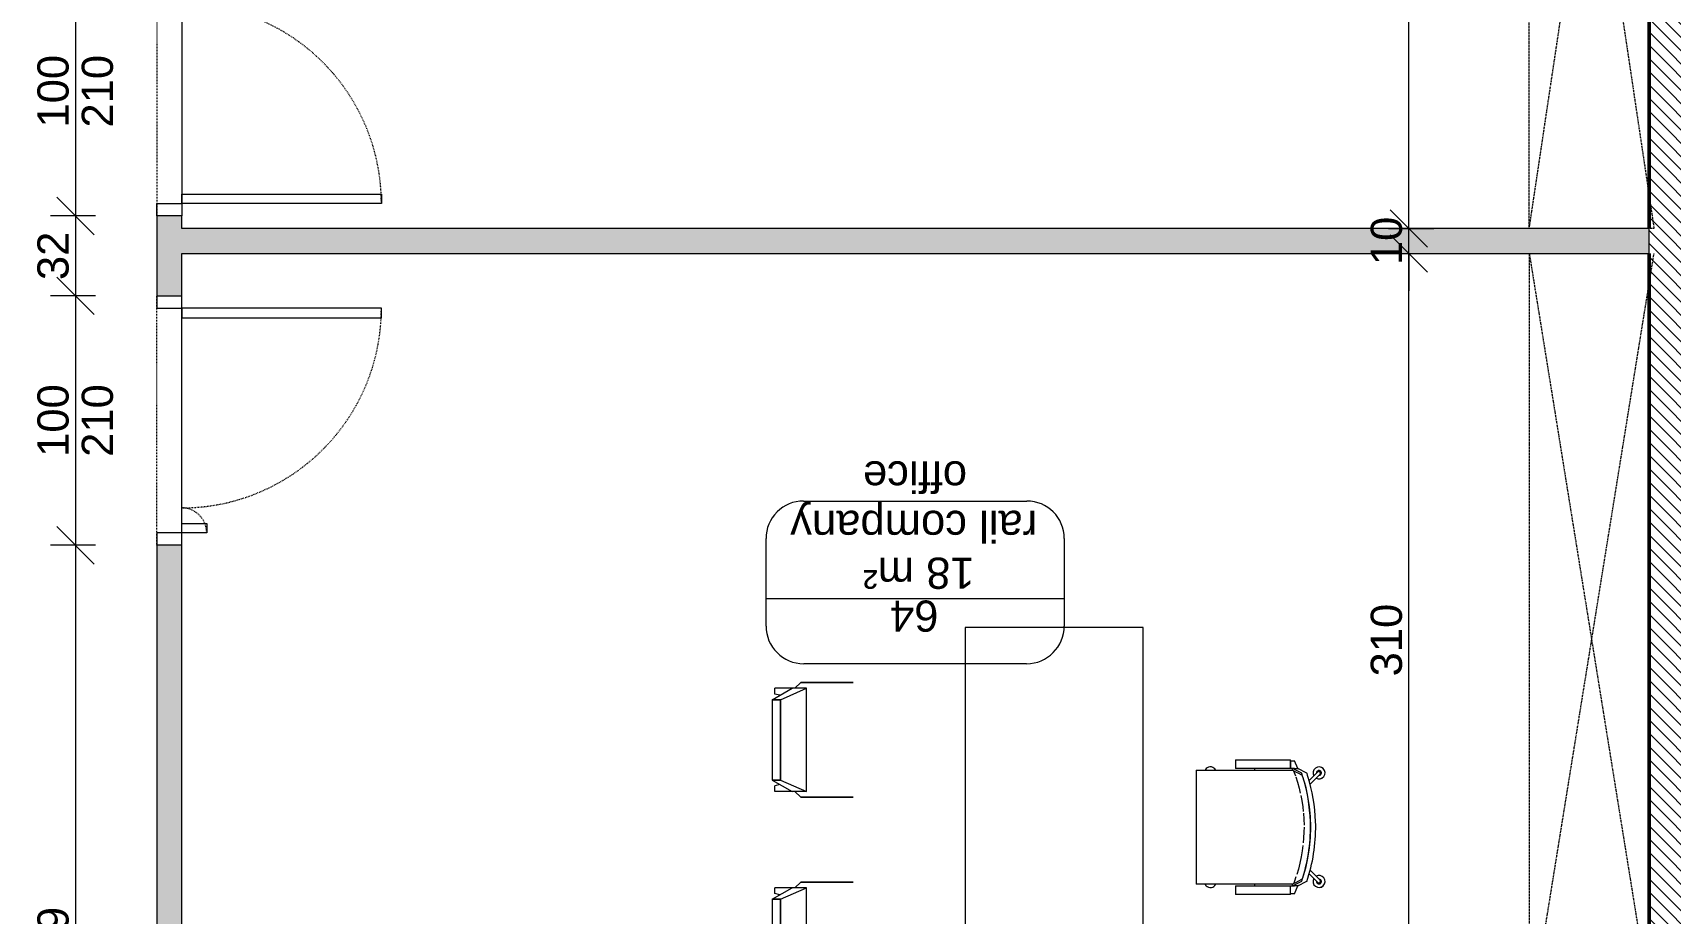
# Model space of a CAD drawing. Header units: centimetres. Extents: x -5566 to 5867, y -120 to 4683.
# Drawn here: x -4455 to -3798, y 3582 to 3935 of the extents above; entities that cross this region are included whole.
import ezdxf

# ---------------------------------------------------------------- set-up
doc = ezdxf.new("R2010")
doc.units = ezdxf.units.CM
doc.linetypes.add('Dash', pattern=[0.6, 0.3, -0.3])
doc.linetypes.add('Hidden_2', pattern=[0.6, 0.4, -0.2])
for name, color, linetype, lineweight in [('A-ANNO-DIMS', 211, 'Continuous', 5), ('A-AREA-IDEN', 2, 'Continuous', 5), ('A-DOOR', 31, 'Continuous', 13), ('A-DOOR-FRAM', 31, 'Continuous', 15), ('A-DOOR-HDLN', 31, 'Dash', 15), ('A-FLOR-OVHD', 1, 'Hidden_2', 18), ('A-WALL', 113, 'Continuous', 13), ('A-WALL-PATT', 111, 'Continuous', 20), ('G-IMPT', 8, 'Continuous', 13), ('I-FURN', 30, 'Continuous', 13), ('I-WALL', 2, 'Continuous', 13)]:
    doc.layers.add(name, color=color, linetype=linetype, lineweight=lineweight)
doc.styles.add('Arial', font='arial.ttf', dxfattribs={"height": 12.5})
doc.dimstyles.new('100_200_2_5mm_Arial_cm', dxfattribs={"dimscale": 30.48, "dimtxt": 12.753242, "dimasz": 0.492126, "dimexe": 0.328084, "dimexo": 0.0625, "dimgap": 0.082021, "dimtad": 1, "dimdec": 0, "dimzin": 0, "dimdsep": 46, "dimtxsty": 'Arial', "dimblk1": 'OBLIQUE', "dimblk2": 'OBLIQUE', "dimsah": 1, "dimcen": 0.09, "dimdle": 0.328084, "dimazin": 0, "dimtfac": 1, "dimtdec": 4, "dimtix": 1, "dimtmove": 0, "dimatfit": 3, "dimfxl": 0.328084, "dimfxlon": 1, "dimtvp": 1, "dimtolj": 1, "dimtzin": 0, "dimlwd": 15, "dimlwe": 15, "dimarcsym": 2})
doc.dimstyles.new('200_100_2_5mm_Arial_cm___OpenHeight', dxfattribs={"dimscale": 30.48, "dimtxt": 12.753242, "dimasz": 0.492126, "dimexe": 0.328084, "dimexo": 0.0625, "dimgap": 0.082021, "dimtad": 1, "dimdec": 0, "dimzin": 0, "dimdsep": 46, "dimtxsty": 'Arial', "dimblk1": 'OBLIQUE', "dimblk2": 'OBLIQUE', "dimsah": 1, "dimcen": 0.09, "dimdle": 0.328084, "dimazin": 0, "dimtfac": 1, "dimtdec": 4, "dimtix": 1, "dimtmove": 0, "dimatfit": 3, "dimfxl": 0.328084, "dimfxlon": 1, "dimtvp": 1, "dimtolj": 1, "dimtzin": 0, "dimlwd": 18, "dimlwe": 18, "dimarcsym": 2})

# ---------------------------------------------------------------- blocks, each defined once
blk = doc.blocks.new('AR_FUR_Desk_Office - 160_70-V28-Level _9_00')
at = {"layer": 'I-FURN'}
for p, q in [((-3.8, -1.83), (-3.8, -73.1)), ((156.2, -1.83), (-3.8, -1.83)), ((-3.8, -73.1), (156.2, -73.1))]:
    blk.add_line(p, q, dxfattribs=at)
blk = doc.blocks.new('AR_FUR_Chair_Office - AR_FUR_Chair_Office-V21-Level _9_00')
at = {"layer": 'I-FURN'}
for p, q in [((22.86, 27.5), (-22.86, 27.5)), ((-22.86, 27.04), (-22.86, 27.5)), ((-22.86, 24.73), (-22.86, 27.04)), ((22.86, 27.5), (22.86, 27.04)), ((22.86, 27.04), (22.86, 24.73)), ((-22.86, 17), (-22.86, 24.73)), ((22.86, 24.73), (22.86, 17)), ((-22.86, 16.18), (-22.86, 17)), ((-22.86, -7.93), (-22.86, 16.18)), ((22.86, 17), (22.86, 16.18)), ((22.86, 16.18), (22.86, -7.93)), ((-23.5, 11.78), (-26.99, 11.72)), ((-26.99, 11.46), (-26.99, 11.72)), ((-26.99, 9.43), (-26.99, 11.46)), ((-26.99, 6.79), (-26.99, 9.43)), ((-26.99, -10.16), (-26.99, 6.79)), ((-23.5, 11.77), (-23.5, 11.51)), ((-23.5, 11.51), (-23.5, 9.43)), ((-23.5, 9.43), (-23.5, 6.79)), ((-23.5, 6.79), (-23.5, -10.16)), ((26.99, 11.72), (23.5, 11.78)), ((23.5, 11.51), (23.5, 11.77)), ((23.5, 9.43), (23.5, 11.51)), ((23.5, 6.79), (23.5, 9.43)), ((23.5, -10.16), (23.5, 6.79)), ((26.99, 11.72), (26.99, 11.46)), ((26.99, 11.46), (26.99, 9.43)), ((26.99, 9.43), (26.99, 6.79)), ((26.99, 6.79), (26.99, -10.16)), ((-22.86, 4.13), (-23.5, 4.13)), ((23.5, 4.13), (22.86, 4.13)), ((-26.99, -10.32), (-26.99, -10.16)), ((-26.99, -10.32), (-23.5, -10.32)), ((-26.67, -10.32), (-23.5, -10.32)), ((-26.67, -10.67), (-26.67, -10.32)), ((-26.67, -11.94), (-26.67, -10.67)), ((-26.67, -11.94), (-23.5, -13.21)), ((-23.5, -10.16), (-23.5, -10.32)), ((-23.5, -10.32), (-23.5, -11.11)), ((-23.5, -11.11), (-22.91, -11.11)), ((-23.5, -11.11), (-21.65, -14.8)), ((-23.5, -11.11), (-23.5, -11.94)), ((-23.5, -13.21), (-23.5, -11.94)), ((-22.91, -11.11), (-22.86, -11.11)), ((-22.89, -11.11), (-22.86, -11.11)), ((-22.86, -11.14), (-22.86, -7.93)), ((-22.86, -11.11), (-22.86, -11.11)), ((22.64, -11.55), (20.59, -12.29)), ((21.65, -14.8), (23.5, -11.11)), ((22.86, -7.93), (22.86, -11.14)), ((22.86, -11.11), (22.89, -11.11)), ((22.86, -11.11), (22.86, -11.11)), ((22.86, -11.11), (22.91, -11.11)), ((22.91, -11.11), (23.5, -11.11)), ((23.5, -10.32), (23.5, -10.16)), ((23.5, -10.32), (26.99, -10.32)), ((26.67, -10.32), (23.5, -10.32)), ((23.5, -11.11), (23.5, -10.32)), ((23.5, -11.94), (23.5, -11.11)), ((23.5, -13.21), (26.67, -11.94)), ((23.5, -11.94), (23.5, -13.21)), ((26.67, -10.32), (26.67, -10.67)), ((26.67, -10.67), (26.67, -11.94)), ((26.99, -10.16), (26.99, -10.32)), ((-23.5, -13.21), (-21.65, -16.89)), ((-22.17, -21.27), (-18.66, -17.76)), ((-17.25, -18.15), (-21.27, -22.17)), ((21.27, -22.17), (17.25, -18.15)), ((18.66, -17.76), (22.17, -21.27)), ((21.65, -16.89), (23.5, -13.21)), ((-22.06, -22.17), (-22.17, -22.06)), ((22.17, -22.06), (22.06, -22.17))]:
    blk.add_line(p, q, dxfattribs=at)
at = {"layer": 'I-FURN', "flags": 128}
for points in [[(-21.02, -14.79), (-21.63, -13.57), (-22.24, -12.35), (-22.85, -11.12)], [(-19.89, -12.52), (-21.67, -11.92), (-22.64, -11.55)], [(-7.32, -15.31), (-9.44, -15.04), (-11.93, -14.61), (-14.41, -14.08), (-16.85, -13.46), (-18.95, -12.83)], [(20.19, -12.43), (18.08, -13.11), (15.64, -13.78), (13.69, -14.24)], [(22.85, -11.12), (22.24, -12.35), (21.63, -13.57), (21.02, -14.79)], [(-21.65, -14.8), (-21.58, -14.86), (-21.44, -14.91), (-21.23, -14.96), (-20.97, -14.99)], [(-21.65, -16.89), (-21.58, -16.95), (-21.44, -17), (-21.23, -17.05), (-20.97, -17.08)], [(-20.87, -15.01), (-20.63, -15.1), (-20.39, -15.18)], [(20.39, -15.18), (16.4, -16.31), (12.36, -17.18), (8.26, -17.81), (4.14, -18.19), (0, -18.32), (-4.14, -18.19), (-8.26, -17.81), (-12.36, -17.18), (-16.4, -16.31), (-20.39, -15.18)], [(0, -15.74), (-1.89, -15.72), (-4.42, -15.59), (-6.32, -15.42)], [(5.61, -15.5), (3.16, -15.67), (0.87, -15.74)], [(12.7, -14.45), (10.7, -14.83), (8.2, -15.21), (6.28, -15.42)], [(20.39, -15.18), (20.63, -15.1), (20.87, -15.01)], [(20.97, -14.99), (21.23, -14.96), (21.44, -14.91), (21.58, -14.86), (21.65, -14.8)], [(20.97, -17.08), (21.23, -17.05), (21.44, -17), (21.58, -16.95), (21.65, -16.89)], [(-22.17, -21.27), (-22.25, -21.37), (-22.3, -21.48), (-22.33, -21.6), (-22.33, -21.73), (-22.3, -21.85), (-22.25, -21.96), (-22.17, -22.06)], [(-22.06, -22.17), (-21.96, -22.25), (-21.85, -22.3), (-21.73, -22.33), (-21.6, -22.33), (-21.48, -22.3), (-21.37, -22.25), (-21.27, -22.17)], [(21.27, -22.17), (21.37, -22.25), (21.48, -22.3), (21.6, -22.33), (21.73, -22.33), (21.85, -22.3), (21.96, -22.25), (22.06, -22.17)], [(22.17, -22.06), (22.25, -21.96), (22.3, -21.85), (22.33, -21.73), (22.33, -21.6), (22.3, -21.48), (22.25, -21.37), (22.17, -21.27)]]:
    blk.add_lwpolyline(points, dxfattribs=at)
at = {"layer": 'I-FURN'}
for centre, radius, start, end in [((-21.77, 21.77), 2.41, 135, 243), ((-21.77, 21.77), 2.4, 135, 243), ((-21.77, 21.77), 2.41, 116.91873, 135), ((-21.77, 21.77), 2.4, 117.08991, 135), ((21.77, 21.77), 2.4, 297, 45), ((21.77, 21.77), 2.41, 45, 63.08127), ((21.77, 21.77), 2.4, 45, 62.91009), ((21.77, 21.77), 2.41, 297, 45), ((-22.91, -11.43), 0.317, 79.44386, 90), ((22.91, -11.43), 0.318, 90, 100.55614), ((-21.77, -21.77), 2.41, 60.32944, 225), ((-21.77, -21.77), 2.4, 60.42314, 225), ((-22.86, -13.21), 0.635, 180, 232.4486), ((21.77, -21.77), 2.41, 315, 119.67056), ((21.77, -21.77), 2.4, 315, 119.57686), ((22.86, -13.21), 0.635, 307.5514, 0), ((-21.77, -21.77), 2.41, 225, 29.67056), ((-21.77, -21.77), 2.4, 225, 29.57686), ((-21.77, -21.77), 1, 85, 225), ((-21.77, -21.77), 1, 225, 5), ((-21.77, -21.77), 0.555, 183.42671, 225), ((-21.77, -21.77), 0.555, 225, 266.57329), ((21.77, -21.77), 2.41, 150.32944, 315), ((21.77, -21.77), 2.4, 150.42314, 315), ((21.77, -21.77), 1, 175, 315), ((21.77, -21.77), 1, 315, 95), ((21.77, -21.77), 0.555, 273.42671, 315), ((21.77, -21.77), 0.555, 315, 356.57329)]:
    blk.add_arc(centre, radius, start, end, dxfattribs=at)
for points in [[(-22.85, -11.12), (-22.86, -11.12), (-22.86, -11.12), (-22.86, -11.12)], [(22.86, -11.12), (22.86, -11.12), (22.86, -11.12), (22.85, -11.12)], [(-23.48, -13.36), (-23.47, -13.37), (-23.47, -13.38), (-23.47, -13.38)], [(-20.95, -14.84), (-20.97, -14.83), (-21, -14.81), (-21.02, -14.8), (-21.02, -14.79)], [(-20.97, -14.99), (-20.95, -14.99), (-20.92, -15), (-20.89, -15.01), (-20.87, -15.01)], [(-20.97, -17.08), (-20.95, -17.09), (-20.92, -17.09), (-20.89, -17.1), (-20.87, -17.11)], [(-20.39, -15.08), (-20.5, -15.04), (-20.73, -14.96), (-20.9, -14.88), (-20.95, -14.84)], [(-20.87, -17.11), (-20.79, -17.14), (-20.64, -17.2), (-20.47, -17.25), (-20.39, -17.28)], [(20.95, -14.84), (20.9, -14.88), (20.73, -14.96), (20.5, -15.04), (20.39, -15.08)], [(20.39, -17.28), (20.47, -17.25), (20.64, -17.2), (20.79, -17.14), (20.87, -17.11)], [(20.87, -15.01), (20.89, -15.01), (20.92, -15), (20.95, -14.99), (20.97, -14.99)], [(20.87, -17.11), (20.89, -17.1), (20.92, -17.09), (20.95, -17.09), (20.97, -17.08)], [(21.02, -14.79), (21.02, -14.8), (21, -14.81), (20.97, -14.83), (20.95, -14.84)], [(23.47, -13.38), (23.47, -13.38), (23.47, -13.37), (23.48, -13.36)]]:
    blk.add_open_spline(points, degree=3, dxfattribs=at)
for points, knots in [([(-23.41, -13.53), (-23.4, -13.54), (-23.39, -13.55), (-23.38, -13.57), (-23.37, -13.58)], [0.46885825, 0.46885825, 0.46885825, 0.46885825, 0.5, 0.54714413, 0.54714413, 0.54714413, 0.54714413]), ([(-23.29, -13.67), (-23.28, -13.68), (-23.27, -13.69), (-23.25, -13.71), (-23.25, -13.71)], [0.70536216, 0.70536216, 0.70536216, 0.70536216, 0.75, 0.77420596, 0.77420596, 0.77420596, 0.77420596]), ([(20.39, -15.08), (14.54, -16.92), (4.62, -18.62), (-9.22, -17.92), (-16.73, -16.23), (-20.39, -15.08)], [0, 0, 0, 0, 0.444444, 0.722222, 1, 1, 1, 1]), ([(-20.39, -17.28), (-16.73, -18.43), (-9.22, -20.11), (4.62, -20.82), (14.54, -19.12), (20.39, -17.28)], [-1, -1, -1, -1, -0.722222, -0.444444, 0, 0, 0, 0]), ([(23.25, -13.71), (23.25, -13.71), (23.27, -13.69), (23.28, -13.68), (23.29, -13.67)], [0.22579404, 0.22579404, 0.22579404, 0.22579404, 0.25, 0.29463784, 0.29463784, 0.29463784, 0.29463784]), ([(23.37, -13.58), (23.38, -13.57), (23.39, -13.55), (23.4, -13.54), (23.41, -13.53)], [0.45285587, 0.45285587, 0.45285587, 0.45285587, 0.5, 0.53114175, 0.53114175, 0.53114175, 0.53114175])]:
    blk.add_open_spline(points, degree=3, knots=knots, dxfattribs=at)
blk = doc.blocks.new('AR_FUR_Chair_Armless - 12ZSTG16_dwg-385050-Level _9_00')
at = {"layer": 'G-IMPT', "lineweight": 5}
for p, q in [((-57.45, 16.09), (-49.41, 20.68)), ((-57.45, 16.09), (-49.41, 20.68)), ((-56.3, 20.68), (-56.3, 18.38)), ((-49.41, 20.68), (-56.3, 20.68)), ((-54.01, 16.09), (-43.66, 20.68)), ((-54.01, 16.09), (-43.66, 20.68)), ((-43.66, 20.68), (-49.41, 20.68)), ((-48.26, 20.68), (-45.96, 22.98)), ((-45.96, 22.98), (-48.26, 20.68)), ((-45.96, 22.98), (-25, 22.98)), ((-25, 22.98), (-45.96, 22.98)), ((-43.66, 20.68), (-43.66, -20.68)), ((-57.45, -16.09), (-57.45, 16.09)), ((-57.45, 16.09), (-54.01, 16.09)), ((-57.45, -16.09), (-57.45, 16.09)), ((-54.01, 16.09), (-57.45, 16.09)), ((-54.3, 17.89), (-56.3, 18.38)), ((-54.01, -16.09), (-54.01, 16.09)), ((-54.01, 16.09), (-54.01, -16.09)), ((-57.45, -16.09), (-54.01, -16.09)), ((-57.45, -16.09), (-49.41, -20.68)), ((-54.01, -16.09), (-57.45, -16.09)), ((-57.45, -16.09), (-49.41, -20.68)), ((-54.3, -17.89), (-56.3, -18.38)), ((-56.3, -18.38), (-56.3, -20.68)), ((-54.01, -16.09), (-43.66, -20.68)), ((-54.01, -16.09), (-43.66, -20.68)), ((-49.41, -20.68), (-56.3, -20.68)), ((-43.66, -20.68), (-49.41, -20.68)), ((-45.96, -22.98), (-48.26, -20.68)), ((-45.96, -22.98), (-48.26, -20.68)), ((-45.96, -22.98), (-25, -22.98)), ((-25, -22.98), (-45.96, -22.98))]:
    blk.add_line(p, q, dxfattribs=at)
blk = doc.blocks.new('AR_FUR_Chair_Armless - AR_FUR_Chair_Armless-1211962-Level _9_00')
at = {"extrusion": (0, 0, -1), "zscale": -1, "rotation": 180}
blk.add_blockref('AR_FUR_Chair_Armless - 12ZSTG16_dwg-385050-Level _9_00', (0, 0), dxfattribs=at)
blk = doc.blocks.new('AR_Ext_Alum_Dbl_Hinge - W100H210-1558380-Level _9_00')
at = {"layer": 'A-DOOR'}
for p, q in [((-45, 5), (-50, 5)), ((-45, -5), (-45, 5)), ((-50, -5), (-45, -5))]:
    blk.add_line(p, q, dxfattribs=at)
at = {"layer": 'A-DOOR', "lineweight": 15}
for p, q in [((-45, -15), (-45, -5)), ((-41.2, -5), (-41.2, -15)), ((41.2, -5), (41.2, -85)), ((45, -5), (41.2, -5)), ((45, -85), (45, -5)), ((-41.2, -15), (-45, -15)), ((41.2, -85), (45, -85))]:
    blk.add_line(p, q, dxfattribs=at)
at = {"layer": 'A-DOOR', "linetype": 'Dash'}
for centre, radius, start, end in [((-45, -5), 10, 270, 0), ((45, -5), 80, 180, 270)]:
    blk.add_arc(centre, radius, start, end, dxfattribs=at)
at = {"layer": 'A-DOOR-FRAM'}
for p, q in [((45, 5), (45, -5)), ((50, 5), (45, 5)), ((45, -5), (50, -5))]:
    blk.add_line(p, q, dxfattribs=at)
at = {"layer": 'A-DOOR-FRAM', "lineweight": 13}
blk.add_line((-45, -5), (45, -5), dxfattribs=at)
at = {"layer": 'A-DOOR-HDLN'}
for p, q in [((-50, 5), (50, 5)), ((-50, -5), (50, -5))]:
    blk.add_line(p, q, dxfattribs=at)
blk = doc.blocks.new('AR_Ext_Alum_Dbl_Hinge - W100H210-1558426-Level _9_00')
at = {"layer": 'A-DOOR', "lineweight": 15}
for p, q in [((41.2, 5), (41.2, 85)), ((41.2, 85), (45, 85)), ((45, 85), (45, 5)), ((-41.2, 15), (-45, 15)), ((-45, 15), (-45, 5)), ((-41.2, 5), (-41.2, 15)), ((45, 5), (41.2, 5))]:
    blk.add_line(p, q, dxfattribs=at)
at = {"layer": 'A-DOOR'}
for p, q in [((-50, 5), (-45, 5)), ((-45, 5), (-45, -5)), ((-45, -5), (-50, -5))]:
    blk.add_line(p, q, dxfattribs=at)
at = {"layer": 'A-DOOR', "linetype": 'Dash'}
for centre, radius, start, end in [((45, 5), 80, 90, 180), ((-45, 5), 10, 0, 90)]:
    blk.add_arc(centre, radius, start, end, dxfattribs=at)
at = {"layer": 'A-DOOR-FRAM', "lineweight": 13}
blk.add_line((-45, 5), (45, 5), dxfattribs=at)
at = {"layer": 'A-DOOR-FRAM'}
for p, q in [((45, -5), (45, 5)), ((45, 5), (50, 5)), ((50, -5), (45, -5))]:
    blk.add_line(p, q, dxfattribs=at)
at = {"layer": 'A-DOOR-HDLN'}
for p, q in [((-50, 5), (50, 5)), ((-50, -5), (50, -5))]:
    blk.add_line(p, q, dxfattribs=at)
blk = doc.blocks.new('AR_TAG_Room - Room_Number_Area-320731-Level _9_00')
at = {"layer": 'A-AREA-IDEN'}
for p, q in [((-0.893, 0.519), (0.893, 0.519)), ((-1.195, 0), (-1.195, 0.217)), ((1.195, 0.217), (1.195, 0)), ((-1.195, -0.485), (-1.195, 0)), ((-1.195, 0), (1.195, 0)), ((1.195, 0), (1.195, -0.485)), ((0.895, -0.784), (-0.895, -0.784))]:
    blk.add_line(p, q, dxfattribs=at)
for centre, radius, start, end in [((-0.893, 0.217), 0.302, 90, 180), ((0.893, 0.217), 0.302, 0, 90), ((-0.895, -0.485), 0.3, 180, 270), ((0.895, -0.485), 0.3, 270, 0)]:
    blk.add_arc(centre, radius, start, end, dxfattribs=at)
blk = doc.blocks.new('_Oblique')
at = {"color": 0, "linetype": 'ByBlock', "lineweight": -2}
blk.add_line((-0.5, -0.5), (0.5, 0.5), dxfattribs=at)
blk = doc.blocks.new('DIMBLOCK126-Level _9_00')
at = {"layer": 'A-ANNO-DIMS', "color": 0, "lineweight": 15, "transparency": 16777216}
for p, q in [((-3903.3, 3526.49), (-3903.3, 3856.49)), ((-3911.39, 3846.49), (-3893.3, 3846.49)), ((-3911.39, 3536.49), (-3893.3, 3536.49))]:
    blk.add_line(p, q, dxfattribs=at)
at = {"layer": 'Defpoints', "color": 0, "transparency": 16777216}
for p in [(-3913.3, 3846.49), (-3903.3, 3846.49), (-3913.3, 3536.49)]:
    blk.add_point(p, dxfattribs=at)
at = {"layer": 'A-ANNO-DIMS', "color": 0, "lineweight": 15, "transparency": 16777216, "xscale": 15, "yscale": 15, "zscale": 15}
for p, rotation in [((-3903.3, 3846.49), 90), ((-3903.3, 3536.49), 270)]:
    blk.add_blockref('_Oblique', p, dxfattribs=dict(at, rotation=rotation))
at = {"layer": 'A-ANNO-DIMS', "color": 0, "lineweight": 15, "transparency": 16777216, "insert": (-3912.18, 3691.49), "char_height": 12.5, "width": 34.6103, "attachment_point": 5, "rotation": 90, "style": 'Arial'}
blk.add_mtext('\\A1;310', dxfattribs=at)
blk = doc.blocks.new('DIMBLOCK127-Level _9_00')
at = {"layer": 'A-ANNO-DIMS', "color": 0, "lineweight": 15, "transparency": 16777216}
for p, q in [((-3903.3, 3856.49), (-3903.3, 3871.49)), ((-3911.39, 3856.49), (-3893.3, 3856.49)), ((-3903.3, 3846.49), (-3903.3, 3856.49)), ((-3911.39, 3846.49), (-3893.3, 3846.49)), ((-3903.3, 3846.49), (-3903.3, 3831.49))]:
    blk.add_line(p, q, dxfattribs=at)
at = {"layer": 'Defpoints', "color": 0, "transparency": 16777216}
for p in [(-3913.3, 3856.49), (-3903.3, 3856.49), (-3913.3, 3846.49)]:
    blk.add_point(p, dxfattribs=at)
at = {"layer": 'A-ANNO-DIMS', "color": 0, "lineweight": 15, "transparency": 16777216, "xscale": 15, "yscale": 15, "zscale": 15}
for p, rotation in [((-3903.3, 3856.49), 270), ((-3903.3, 3846.49), 90)]:
    blk.add_blockref('_Oblique', p, dxfattribs=dict(at, rotation=rotation))
at = {"layer": 'A-ANNO-DIMS', "color": 0, "lineweight": 15, "transparency": 16777216, "insert": (-3912.18, 3851.49), "char_height": 12.5, "width": 23.0736, "attachment_point": 5, "rotation": 90, "style": 'Arial'}
blk.add_mtext('\\A1;10', dxfattribs=at)
blk = doc.blocks.new('DIMBLOCK128-Level _9_00')
at = {"layer": 'A-ANNO-DIMS', "color": 0, "lineweight": 15, "transparency": 16777216}
for p, q in [((-3903.3, 3846.49), (-3903.3, 4177.99)), ((-3895.2, 4167.99), (-3913.3, 4167.99)), ((-3911.39, 3856.49), (-3893.3, 3856.49))]:
    blk.add_line(p, q, dxfattribs=at)
at = {"layer": 'Defpoints', "color": 0, "transparency": 16777216}
for p in [(-3903.3, 4167.99), (-3893.3, 4167.99), (-3913.3, 3856.49)]:
    blk.add_point(p, dxfattribs=at)
at = {"layer": 'A-ANNO-DIMS', "color": 0, "lineweight": 15, "transparency": 16777216, "xscale": 15, "yscale": 15, "zscale": 15}
for p, rotation in [((-3903.3, 4167.99), 90), ((-3903.3, 3856.49), 270)]:
    blk.add_blockref('_Oblique', p, dxfattribs=dict(at, rotation=rotation))
at = {"layer": 'A-ANNO-DIMS', "color": 0, "lineweight": 15, "transparency": 16777216, "insert": (-3912.18, 4012.24), "char_height": 12.5, "width": 34.6103, "attachment_point": 5, "rotation": 90, "style": 'Arial'}
blk.add_mtext('\\A1;312', dxfattribs=at)
blk = doc.blocks.new('DIMBLOCK141-Level _9_00')
at = {"layer": 'A-ANNO-DIMS', "color": 0, "lineweight": 18, "transparency": 16777216}
for p, q in [((-4437.62, 3971.49), (-4437.62, 3851.49)), ((-4429.52, 3961.49), (-4447.62, 3961.49)), ((-4429.52, 3861.49), (-4447.62, 3861.49))]:
    blk.add_line(p, q, dxfattribs=at)
at = {"layer": 'Defpoints', "color": 0, "transparency": 16777216}
for p in [(-4427.62, 3961.49), (-4437.62, 3861.49), (-4427.62, 3861.49)]:
    blk.add_point(p, dxfattribs=at)
at = {"layer": 'A-ANNO-DIMS', "color": 0, "lineweight": 18, "transparency": 16777216, "xscale": 15, "yscale": 15, "zscale": 15}
for p, rotation in [((-4437.62, 3961.49), 90), ((-4437.62, 3861.49), 270)]:
    blk.add_blockref('_Oblique', p, dxfattribs=dict(at, rotation=rotation))
at = {"layer": 'A-ANNO-DIMS', "color": 0, "lineweight": 18, "transparency": 16777216, "char_height": 12.5, "width": 34.6103, "attachment_point": 5, "rotation": 90, "style": 'Arial'}
for s, insert in [('\\A1;100', (-4446.5, 3911.49)), ('\\A1;210', (-4428.73, 3911.49))]:
    blk.add_mtext(s, dxfattribs=dict(at, insert=insert))
blk = doc.blocks.new('DIMBLOCK142-Level _9_00')
at = {"layer": 'A-ANNO-DIMS', "color": 0, "lineweight": 18, "transparency": 16777216}
for p, q in [((-4437.62, 3871.49), (-4437.62, 3819.49)), ((-4429.52, 3861.49), (-4447.62, 3861.49)), ((-4429.52, 3829.49), (-4447.62, 3829.49))]:
    blk.add_line(p, q, dxfattribs=at)
at = {"layer": 'Defpoints', "color": 0, "transparency": 16777216}
for p in [(-4427.62, 3861.49), (-4437.62, 3829.49), (-4427.62, 3829.49)]:
    blk.add_point(p, dxfattribs=at)
at = {"layer": 'A-ANNO-DIMS', "color": 0, "lineweight": 18, "transparency": 16777216, "xscale": 15, "yscale": 15, "zscale": 15}
for p, rotation in [((-4437.62, 3861.49), 90), ((-4437.62, 3829.49), 270)]:
    blk.add_blockref('_Oblique', p, dxfattribs=dict(at, rotation=rotation))
at = {"layer": 'A-ANNO-DIMS', "color": 0, "lineweight": 18, "transparency": 16777216, "insert": (-4446.5, 3845.49), "char_height": 12.5, "width": 23.0736, "attachment_point": 5, "rotation": 90, "style": 'Arial'}
blk.add_mtext('\\A1;32', dxfattribs=at)
blk = doc.blocks.new('DIMBLOCK143-Level _9_00')
at = {"layer": 'A-ANNO-DIMS', "color": 0, "lineweight": 18, "transparency": 16777216}
for p, q in [((-4437.62, 3839.49), (-4437.62, 3719.49)), ((-4429.52, 3829.49), (-4447.62, 3829.49)), ((-4429.52, 3729.49), (-4447.62, 3729.49))]:
    blk.add_line(p, q, dxfattribs=at)
at = {"layer": 'Defpoints', "color": 0, "transparency": 16777216}
for p in [(-4427.62, 3829.49), (-4437.62, 3729.49), (-4427.62, 3729.49)]:
    blk.add_point(p, dxfattribs=at)
at = {"layer": 'A-ANNO-DIMS', "color": 0, "lineweight": 18, "transparency": 16777216, "xscale": 15, "yscale": 15, "zscale": 15}
for p, rotation in [((-4437.62, 3829.49), 90), ((-4437.62, 3729.49), 270)]:
    blk.add_blockref('_Oblique', p, dxfattribs=dict(at, rotation=rotation))
at = {"layer": 'A-ANNO-DIMS', "color": 0, "lineweight": 18, "transparency": 16777216, "char_height": 12.5, "width": 34.6103, "attachment_point": 5, "rotation": 90, "style": 'Arial'}
for s, insert in [('\\A1;100', (-4446.5, 3779.49)), ('\\A1;210', (-4428.73, 3779.49))]:
    blk.add_mtext(s, dxfattribs=dict(at, insert=insert))
blk = doc.blocks.new('DIMBLOCK144-Level _9_00')
at = {"layer": 'A-ANNO-DIMS', "color": 0, "lineweight": 18, "transparency": 16777216}
for p, q in [((-4437.62, 3739.49), (-4437.62, 3400.49)), ((-4429.52, 3729.49), (-4447.62, 3729.49)), ((-4429.52, 3410.49), (-4447.62, 3410.49))]:
    blk.add_line(p, q, dxfattribs=at)
at = {"layer": 'Defpoints', "color": 0, "transparency": 16777216}
for p in [(-4427.62, 3729.49), (-4437.62, 3410.49), (-4427.62, 3410.49)]:
    blk.add_point(p, dxfattribs=at)
at = {"layer": 'A-ANNO-DIMS', "color": 0, "lineweight": 18, "transparency": 16777216, "xscale": 15, "yscale": 15, "zscale": 15}
for p, rotation in [((-4437.62, 3729.49), 90), ((-4437.62, 3410.49), 270)]:
    blk.add_blockref('_Oblique', p, dxfattribs=dict(at, rotation=rotation))
at = {"layer": 'A-ANNO-DIMS', "color": 0, "lineweight": 18, "transparency": 16777216, "insert": (-4446.5, 3569.99), "char_height": 12.5, "width": 34.6103, "attachment_point": 5, "rotation": 90, "style": 'Arial'}
blk.add_mtext('\\A1;319', dxfattribs=at)

msp = doc.modelspace()

# ---------------------------------------------------------------- hatches: boundary and pattern name
at = {"layer": 'A-WALL-PATT', "lineweight": 13}
h = msp.add_hatch(color=256, dxfattribs=at)
h.paths.add_polyline_path([(-4405, 3846.49), (-4405, 3829.49), (-4395, 3829.49), (-4395, 3861.49), (-4405, 3861.49), (-4405, 3856.49)], flags=0)
h.paths.add_polyline_path([(-4405, 3961.49), (-4395, 3961.49), (-4395, 4167.99), (-4405, 4167.99), (-4405, 4102)], flags=0)
h.paths.add_polyline_path([(-4405, 3729.49), (-4405, 3415.49), (-4395, 3415.49), (-4395, 3729.49)], flags=0)
h = msp.add_hatch(dxfattribs=at)
h.set_pattern_fill('FP_1', color=8, angle=-90, style=0, pattern_type=2)
h.set_pattern_definition([(315, (-4985, 4190.492), (2.65165, 2.65165), [])])
h.paths.add_polyline_path([(-3807, 3624.56), (-3807, 3415.49), (-3785, 3415.49), (-3785, 4167.99), (-3807, 4167.99), (-3807, 3783.7)], flags=0)
msp.add_hatch(color=256, dxfattribs=at).paths.add_polyline_path([(-4395, 3856.49), (-4395, 3846.49), (-3807, 3846.49), (-3807, 3856.49), (-4294.72, 3856.49)], flags=0)

# ---------------------------------------------------------------- linework, layer by layer
at = {"layer": 'A-FLOR-OVHD'}
for p, q in [((-3855, 3856.49), (-3855, 4190.49)), ((-3855, 4190.49), (-3805, 3856.49)), ((-3855, 3856.49), (-3805, 4190.49)), ((-3805, 3856.49), (-3855, 3856.49)), ((-3855, 3846.49), (-3855, 3536.49)), ((-3855, 3536.49), (-3805, 3846.49)), ((-3855, 3846.49), (-3805, 3536.49))]:
    msp.add_line(p, q, dxfattribs=at)
at = {"layer": 'A-WALL'}
msp.add_line((-3807, 3846.49), (-3807, 3856.49), dxfattribs=at)
at = {"layer": 'I-WALL', "lineweight": 50}
for p, q in [((-3807, 4167.99), (-3807, 3856.49)), ((-3807, 3846.49), (-3807, 3536.49))]:
    msp.add_line(p, q, dxfattribs=at)
at = {"layer": 'I-WALL', "lineweight": 20}
for p, q in [((-4395, 3861.49), (-4405, 3861.49)), ((-4405, 3861.49), (-4405, 3829.49)), ((-4395, 3856.49), (-4395, 3861.49)), ((-3807, 3856.49), (-4395, 3856.49)), ((-4395, 3829.49), (-4395, 3846.49)), ((-4395, 3846.49), (-3807, 3846.49)), ((-4405, 3829.49), (-4395, 3829.49)), ((-4395, 3729.49), (-4405, 3729.49)), ((-4405, 3729.49), (-4405, 3415.49)), ((-4395, 3536.49), (-4395, 3729.49))]:
    msp.add_line(p, q, dxfattribs=at)

# ---------------------------------------------------------------- block references
at = {"layer": 'A-AREA-IDEN', "xscale": 49.99999999999998, "yscale": 49.99999999999998, "zscale": 49.99999999999998, "rotation": 180}
msp.add_blockref('AR_TAG_Room - Room_Number_Area-320731-Level _9_00', (-4101.1, 3707.98), dxfattribs=at)
at = {"layer": 'A-DOOR'}
for name, p, rotation in [('AR_Ext_Alum_Dbl_Hinge - W100H210-1558426-Level _9_00', (-4400, 3911.49), 270), ('AR_Ext_Alum_Dbl_Hinge - W100H210-1558380-Level _9_00', (-4400, 3779.49), 89.99999999999999)]:
    msp.add_blockref(name, p, dxfattribs=dict(at, rotation=rotation))
at = {"layer": 'I-FURN'}
for name, p, rotation in [('AR_FUR_Desk_Office - 160_70-V28-Level _9_00', (-4007.9, 3692.69), 270), ('AR_FUR_Chair_Office - AR_FUR_Chair_Office-V21-Level _9_00', (-3961, 3616.49), 89.99999999999999)]:
    msp.add_blockref(name, p, dxfattribs=dict(at, rotation=rotation))
for p in [(-4101, 3651.49), (-4101, 3571.49)]:
    msp.add_blockref('AR_FUR_Chair_Armless - AR_FUR_Chair_Armless-1211962-Level _9_00', p, dxfattribs=at)

# ---------------------------------------------------------------- texts
at = {"layer": 'A-AREA-IDEN', "char_height": 12.5, "attachment_point": 1, "rotation": 180, "style": 'Arial'}
for s, insert, width in [('office', (-4080.29, 3750.66), 50.5063), ('rail company', (-4052.18, 3730.82), 118.6497), ('18 m²', (-4077.27, 3712.04), 54.5147), ('64', (-4091.73, 3694.86), 23.2489)]:
    msp.add_mtext(s, dxfattribs=dict(at, insert=insert, width=width))

# ---------------------------------------------------------------- dimensions: what is measured, and where the dimension line sits
at = {"layer": 'A-ANNO-DIMS', "lineweight": 15}
for base, p1, p2, override, picture, middle in [((-3903.29572662, 4167.99172688), (-3913.29572662, 3856.49172687), (-3893.29572662, 4167.99172688), {"dimpost": '<>', "dimfxl": 312.141394}, 'DIMBLOCK128-Level _9_00', (-3912.18215226, 4012.24172687)), ((-3903.3, 3856.49), (-3913.3, 3846.49), (-3913.3, 3856.49), {"dimpost": '<>', "dimfxl": 10}, 'DIMBLOCK127-Level _9_00', (-3912.18, 3851.49)), ((-3903.3, 3846.49), (-3913.3, 3536.49), (-3913.3, 3846.49), {"dimpost": '<>', "dimfxl": 310}, 'DIMBLOCK126-Level _9_00', (-3912.18, 3691.49))]:
    dim = msp.add_linear_dim(base=base, p1=p1, p2=p2, angle=270, dimstyle='100_200_2_5mm_Arial_cm', override=override, dxfattribs=at)
    dim.commit()
    dim.dimension.update_dxf_attribs({"geometry": picture, "text_midpoint": middle})
at = {"layer": 'A-ANNO-DIMS', "lineweight": 18}
for base, p1, p2, picture, middle in [((-4437.62, 3861.49), (-4427.62, 3961.49), (-4427.62, 3861.49), 'DIMBLOCK141-Level _9_00', (-4437.62, 3911.49)), ((-4437.62, 3729.49), (-4427.62, 3829.49), (-4427.62, 3729.49), 'DIMBLOCK143-Level _9_00', (-4437.62, 3779.49))]:
    dim = msp.add_linear_dim(base=base, p1=p1, p2=p2, angle=270, text='<>\\X210', dimstyle='200_100_2_5mm_Arial_cm___OpenHeight', override={"dimpost": '<>', "dimfxl": 100}, dxfattribs=at)
    dim.commit()
    dim.dimension.update_dxf_attribs({"geometry": picture, "text_midpoint": middle})
for base, p1, p2, override, picture, middle in [((-4437.62, 3829.49), (-4427.62, 3861.49), (-4427.62, 3829.49), {"dimpost": '<>', "dimfxl": 32}, 'DIMBLOCK142-Level _9_00', (-4446.5, 3845.49)), ((-4437.62, 3410.49), (-4427.62, 3729.49), (-4427.62, 3410.49), {"dimpost": '<>', "dimfxl": 319}, 'DIMBLOCK144-Level _9_00', (-4446.5, 3569.99))]:
    dim = msp.add_linear_dim(base=base, p1=p1, p2=p2, angle=270, dimstyle='200_100_2_5mm_Arial_cm___OpenHeight', override=override, dxfattribs=at)
    dim.commit()
    dim.dimension.update_dxf_attribs({"geometry": picture, "text_midpoint": middle})

doc.saveas('drawing.dxf')
